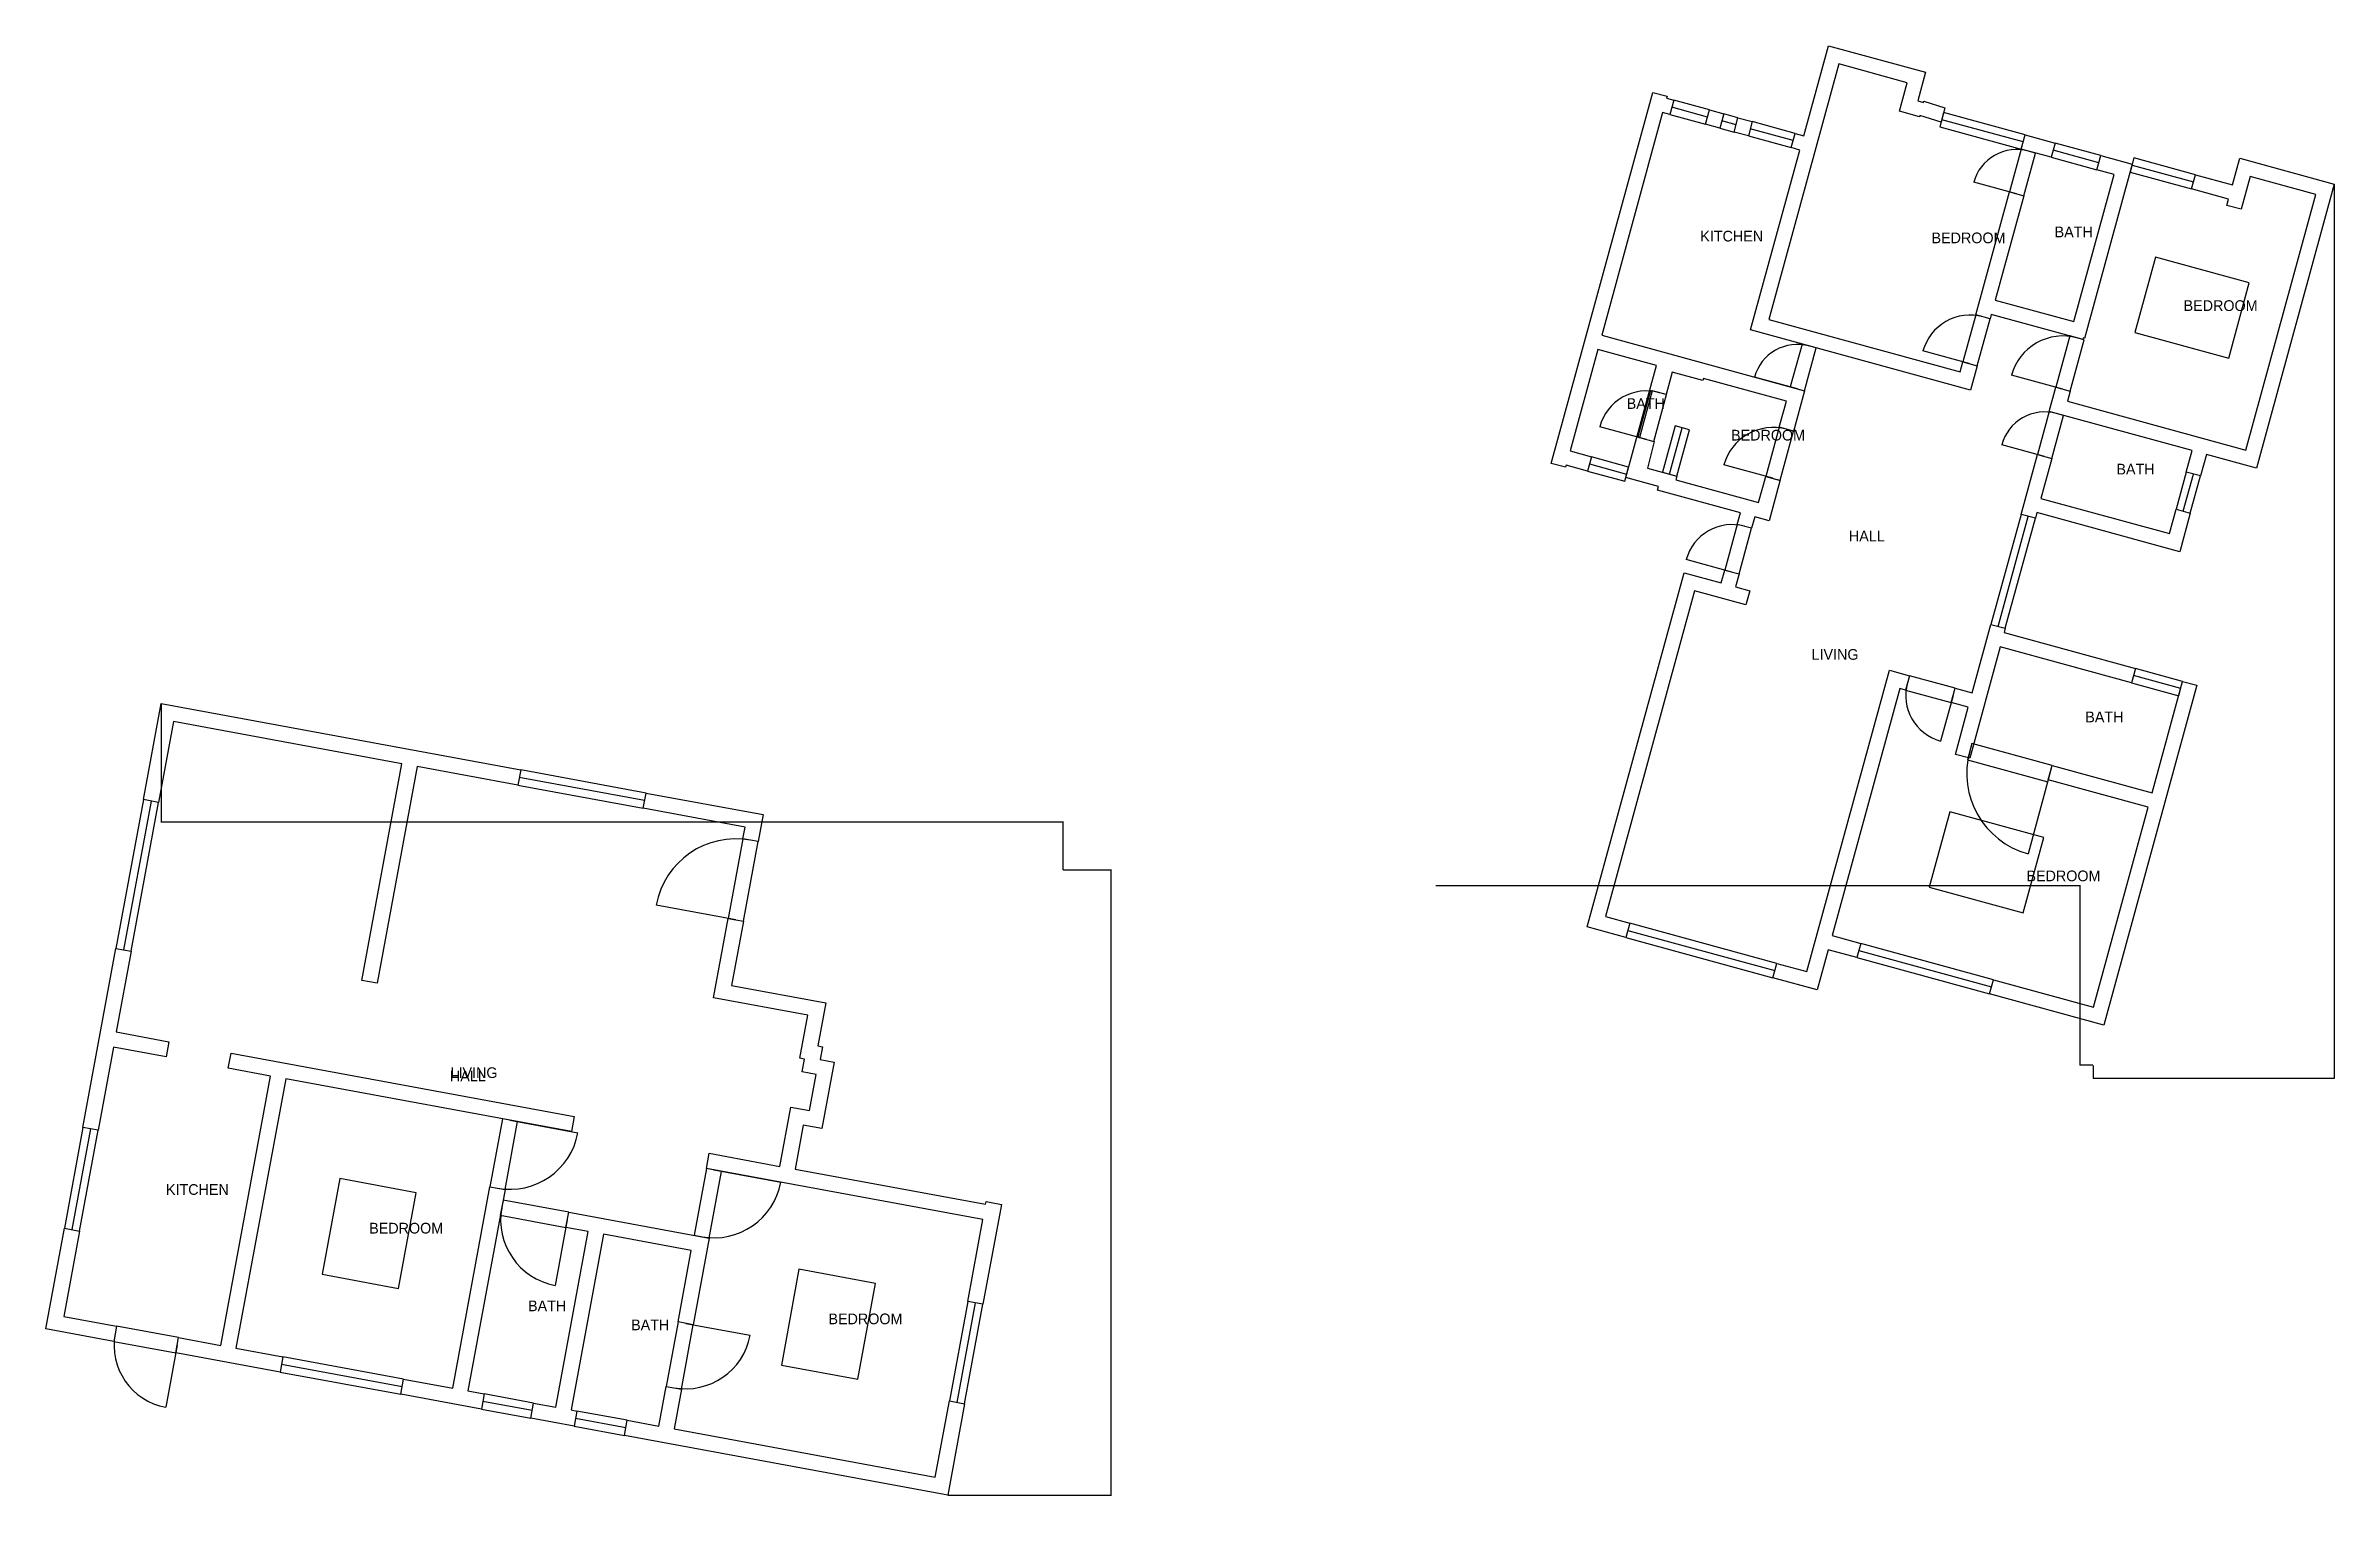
# Model space of a CAD drawing. Extents: x 837 to 2688, y -4725 to 4511.
# Drawn here: x 837 to 2688, y -4725 to -3552 of the extents above.
import ezdxf

# ---------------------------------------------------------------- set-up
doc = ezdxf.new("R2010")
doc.units = 0
for name, color, linetype in [('A-ANNO-DIMS', 7, 'Continuous'), ('A-FURN', 7, 'Continuous'), ('ANNO', 7, 'Continuous'), ('DOOR', 7, 'Continuous'), ('WALL', 7, 'Continuous'), ('WINDOW', 7, 'Continuous')]:
    doc.layers.add(name, color=color, linetype=linetype)
doc.styles.add('OpenSansCondensed-Light', font='OpenSansCondensed-Light.ttf')
doc.dimstyles.new('EZDXF', dxfattribs={"dimtxt": 0.25, "dimasz": 0.175, "dimexe": 0.375, "dimexo": 0.125, "dimgap": 0.1, "dimtad": 1, "dimlfac": 100, "dimzin": 12, "dimdsep": 46, "dimtxsty": 'OpenSansCondensed-Light', "dimblk": 'ARCHTICK', "dimcen": 2.5, "dimazin": 3, "dimtfac": 0.5, "dimtmove": 2, "dimatfit": 3})

# ---------------------------------------------------------------- blocks, each defined once
blk = doc.blocks.new('_ARCHTICK')
at = {"color": 0, "linetype": 'BYBLOCK', "const_width": 0.15}
blk.add_lwpolyline([(-0.5, -0.5), (0.5, 0.5)], dxfattribs=at)

msp = doc.modelspace()

# ---------------------------------------------------------------- linework, layer by layer
at = {"layer": 'A-FURN'}
for points in [[(2602.51326, -3804.84672), (2619.13133, -3744.08615), (2543.1806, -3723.31357), (2526.56254, -3784.07414)], [(2436.23236, -4253.61743), (2452.85042, -4192.85685), (2376.8997, -4172.08427), (2360.28164, -4232.84485)], [(1136.5237, -4480.23681), (1074.5757, -4468.81517), (1060.29866, -4546.25017), (1122.24665, -4557.67181)], [(1508.00032, -4553.62598), (1446.05232, -4542.20434), (1431.77528, -4619.63934), (1493.72327, -4631.06098)]]:
    msp.add_lwpolyline(points, close=True, dxfattribs=at)
at = {"layer": 'DOOR'}
for p, q in [((2430.90803, -3672.03025), (2396.23915, -3662.54829)), ((2393.29624, -3809.55011), (2355.16048, -3799.11995)), ((2253.63323, -3829.72961), (2218.96435, -3820.24765)), ((2468.41213, -3830.09437), (2426.80948, -3818.71601)), ((2131.59095, -3870.75136), (2093.68592, -3860.3843)), ((2453.55705, -3884.40893), (2418.88818, -3874.92697)), ((2233.82495, -3902.15455), (2194.13732, -3891.29996)), ((2200.67237, -3977.95637), (2163.69223, -3967.84227)), ((2379.54811, -4077.80402), (2369.43401, -4114.78415)), ((2457.8819, -4141.07934), (2440.13337, -4205.97322)), ((1395.03868, -4259.3401), (1330.6117, -4247.4614)), ((1212.29826, -4421.58008), (1267.25068, -4431.71192)), ((1377.30358, -4461.79951), (1431.30855, -4471.75665)), ((1258.67476, -4502.13599), (1248.8923, -4555.19351)), ((1354.41961, -4585.91619), (1406.52967, -4595.52396)), ((943.12177, -4603.64117), (933.86337, -4653.85632))]:
    msp.add_line(p, q, dxfattribs=at)
for points in [[(2436.68617, -3673.61058), (2446.16813, -3638.94171), (2434.61184, -3635.78106), (2425.12988, -3670.44993)], [(2399.07439, -3811.13044), (2409.50454, -3772.99468), (2397.94825, -3769.83403), (2387.51809, -3807.96979)], [(2259.41137, -3831.30994), (2268.89333, -3796.64107), (2257.33704, -3793.48041), (2247.85508, -3828.14929)], [(2474.19027, -3831.67469), (2485.56863, -3790.07205), (2474.01234, -3786.91139), (2462.63398, -3828.51404)], [(2137.3691, -3872.33169), (2147.73615, -3834.42665), (2136.17986, -3831.266), (2125.81281, -3869.17103)], [(2459.3352, -3885.98926), (2468.81716, -3851.32039), (2457.26087, -3848.15973), (2447.77891, -3882.8286)], [(2239.6031, -3903.73488), (2250.45769, -3864.04725), (2238.9014, -3860.88659), (2228.04681, -3900.57423)], [(2206.45051, -3979.53669), (2216.5646, -3942.55656), (2205.00831, -3939.39591), (2194.89422, -3976.37604)], [(2381.12843, -4072.02587), (2344.1483, -4061.91178), (2340.98765, -4073.46807), (2377.96778, -4083.58216)], [(2459.68171, -4134.49867), (2394.78783, -4116.75014), (2391.18819, -4129.91147), (2456.08208, -4147.66)], [(1401.19714, -4260.47556), (1413.07584, -4196.04858), (1400.75892, -4193.77765), (1388.88022, -4258.20463)], [(1206.1398, -4420.44462), (1196.00797, -4475.39704), (1208.32489, -4477.66797), (1218.45672, -4422.71555)], [(1371.14512, -4460.66404), (1361.18797, -4514.66901), (1373.50489, -4516.93994), (1383.46204, -4462.93497)], [(1259.81022, -4495.97753), (1206.75271, -4486.19507), (1204.48178, -4498.512), (1257.53929, -4508.29445)], [(944.25724, -4597.48271), (894.04209, -4588.22431), (891.77116, -4600.54123), (941.98631, -4609.79963)], [(1348.26115, -4584.78073), (1338.65338, -4636.89078), (1350.9703, -4639.16171), (1360.57808, -4587.05165)]]:
    msp.add_lwpolyline(points, close=True, dxfattribs=at)
for centre, radius, start, end in [((2430.90803, -3672.03025), 35.94215, 74.70364022, 164.70364022), ((2393.29624, -3809.55011), 39.53637, 74.70364022, 164.70364022), ((2253.63323, -3829.72961), 35.94215, 74.70364022, 164.70364022), ((2468.41213, -3830.09437), 43.13058, 74.70364022, 164.70364022), ((2131.59095, -3870.75136), 39.29717, 74.70364022, 164.70364022), ((2453.55705, -3884.40893), 35.94215, 74.70364022, 164.70364022), ((2233.82495, -3902.15455), 41.14524, 74.70364022, 164.70364022), ((2200.67237, -3977.95637), 38.3383, 74.70364022, 164.70364022), ((2379.54811, -4077.80402), 38.3383, 164.70364022, 254.70364022), ((2457.8819, -4141.07934), 67.27724, 164.70364022, 254.70364022), ((1395.03868, -4259.3401), 65.51289, 79.5534327, 169.5534327), ((1212.29826, -4421.58008), 55.87865, 259.5534327, 349.5534327), ((1377.30358, -4461.79951), 54.91522, 259.5534327, 349.5534327), ((1258.67476, -4502.13599), 53.9518, 169.5534327, 259.5534327), ((943.12177, -4603.64117), 51.06152, 169.5534327, 259.5534327), ((1354.41961, -4585.91619), 52.98837, 259.5534327, 349.5534327)]:
    msp.add_arc(centre, radius, start, end, dxfattribs=at)
at = {"layer": 'WALL'}
for points in [[(2342.49725, -3582.01996), (2287.02705, -3566.84882), (2230.45134, -3773.70642), (2385.30564, -3816.05919), (2387.51809, -3807.96979), (2399.07439, -3811.13044), (2393.70127, -3830.77613), (2215.7344, -3782.10206), (2255.55864, -3636.4928), (2248.62487, -3634.5964), (2251.78552, -3623.04011), (2258.71929, -3624.93651), (2278.63142, -3552.13188), (2357.21419, -3573.62432), (2350.89288, -3596.73691), (2355.5154, -3598.00117), (2355.80221, -3596.9525), (2372.97127, -3602.29817), (2369.80869, -3613.86149), (2352.63964, -3608.51582), (2352.35475, -3609.55746), (2336.17594, -3605.13254)], [(2129.27504, -3905.50303), (2114.75616, -3901.5321), (2139.53218, -3810.94362), (2092.15139, -3797.98494), (2069.71074, -3880.03461), (2087.04518, -3884.77559), (2083.88453, -3896.33188), (2066.55009, -3891.5909), (2066.11111, -3893.19594), (2054.55482, -3890.03528), (2136.66159, -3589.82853), (2148.21788, -3592.98919), (2147.7789, -3594.59423), (2153.55705, -3596.17455), (2150.3964, -3607.73084), (2144.61825, -3606.15052), (2095.31204, -3786.42865), (2259.41137, -3831.30994), (2250.38507, -3864.31279), (2250.34488, -3864.26161), (2250.24961, -3864.16214), (2250.14505, -3864.07249), (2250.0322, -3863.99353), (2249.91216, -3863.926), (2249.78608, -3863.87057), (2249.65517, -3863.82776), (2238.9014, -3860.88659), (2244.69443, -3839.70558), (2177.66794, -3821.37378), (2177.22896, -3822.97882), (2152.27995, -3816.15525), (2147.58526, -3834.38538), (2136.17986, -3831.266), (2136.04539, -3831.23623), (2135.90864, -3831.21978), (2135.77094, -3831.21681), (2135.63362, -3831.22736), (2135.49799, -3831.25131), (2135.36536, -3831.28844), (2135.23701, -3831.3384), (2135.11417, -3831.40069), (2134.99803, -3831.47473), (2134.88971, -3831.55979), (2134.79024, -3831.65506), (2134.7006, -3831.75962), (2134.62163, -3831.87247), (2134.5541, -3831.99251), (2134.49867, -3832.11859), (2134.45586, -3832.2495), (2124.82931, -3867.44703), (2124.79953, -3867.5815), (2124.78309, -3867.71825), (2124.78012, -3867.85595), (2124.79066, -3867.99327), (2124.81462, -3868.1289), (2124.85175, -3868.26153), (2124.90171, -3868.38988), (2124.964, -3868.51272), (2125.03804, -3868.62886), (2125.1231, -3868.73718), (2125.21837, -3868.83665), (2125.32293, -3868.92629), (2125.43577, -3869.00526), (2125.55582, -3869.07279), (2125.6819, -3869.12822), (2125.81281, -3869.17103), (2137.3691, -3872.33169), (2137.50357, -3872.36146), (2137.64031, -3872.37791), (2137.77801, -3872.38087), (2137.80095, -3872.37911), (2132.2592, -3893.89846), (2156.05258, -3900.40597), (2155.2273, -3903.42345), (2222.25378, -3921.75524), (2228.04681, -3900.57423), (2238.80058, -3903.51539), (2238.93505, -3903.54516), (2239.07179, -3903.56161), (2239.20949, -3903.56458), (2239.34682, -3903.55403), (2239.48245, -3903.53008), (2239.61508, -3903.49294), (2239.67572, -3903.46934), (2230.64942, -3936.47219), (2219.09313, -3933.31153), (2216.5646, -3942.55656), (2205.00831, -3939.39591), (2207.53684, -3930.15088), (2140.51035, -3911.81908), (2141.33563, -3908.80161)], [(2190.84341, -3618.79313), (2179.28712, -3615.63248), (2182.44778, -3604.07619), (2194.00407, -3607.23684)], [(2205.56036, -3610.3975), (2217.11665, -3613.55815), (2213.95599, -3625.11444), (2202.3997, -3621.95379)], [(2437.7725, -3624.22476), (2462.04071, -3630.86214), (2458.88005, -3642.41843), (2434.61184, -3635.78106)], [(2409.50454, -3772.99468), (2397.94825, -3769.83403), (2425.12988, -3670.44993), (2436.68617, -3673.61058), (2413.61339, -3757.9715), (2477.17299, -3775.3551), (2509.72773, -3656.32531), (2495.86018, -3652.53252), (2499.02084, -3640.97623), (2524.44468, -3647.92967), (2485.8847, -3788.91642), (2484.72907, -3788.60035), (2484.413, -3789.75598), (2410.45274, -3769.52779)], [(2474.19027, -3831.67469), (2471.97782, -3839.7641), (2616.43145, -3879.27227), (2673.00716, -3672.41467), (2619.84822, -3657.87566), (2612.57872, -3684.45513), (2601.02243, -3681.29448), (2602.4096, -3676.22255), (2572.36325, -3668.00485), (2575.5239, -3656.44856), (2605.57026, -3664.66626), (2611.45259, -3643.15872), (2687.72411, -3664.01904), (2624.82709, -3893.98922), (2584.38007, -3882.92693), (2579.63909, -3900.26137), (2568.0828, -3897.10071), (2572.82378, -3879.76628), (2457.26087, -3848.15973), (2462.63398, -3828.51404)], [(2447.32471, -3929.90316), (2446.06045, -3934.52568), (2434.50416, -3931.36503), (2447.77891, -3882.8286), (2459.3352, -3885.98926), (2450.48537, -3918.34687), (2554.49198, -3946.79276), (2559.8651, -3927.14707), (2571.42139, -3930.30772), (2562.88762, -3961.50971)], [(2170.39891, -3993.27595), (2098.336, -4256.75937), (2117.98169, -4262.13248), (2114.82104, -4273.68878), (2083.61905, -4265.15501), (2162.00328, -3978.559), (2192.04963, -3986.7767), (2194.89422, -3976.37604), (2206.45051, -3979.53669), (2203.60592, -3989.93736), (2215.16221, -3993.09801), (2212.00156, -4004.6543)], [(2410.16712, -4020.34846), (2421.72341, -4023.50912), (2420.77522, -4026.97601), (2527.09309, -4056.05402), (2523.93244, -4067.61031), (2417.61456, -4038.5323), (2392.96146, -4128.67136), (2381.40517, -4125.51071), (2391.83533, -4087.37495), (2377.96778, -4083.58216), (2381.12843, -4072.02587), (2394.99598, -4075.81866)], [(2336.36513, -4072.20381), (2281.68582, -4272.12764), (2304.7984, -4278.44895), (2301.63774, -4290.00524), (2278.52516, -4283.68393), (2269.67533, -4316.04154), (2233.85083, -4306.24351), (2237.01148, -4294.68722), (2261.27969, -4301.3246), (2327.9695, -4057.48686), (2344.1483, -4061.91178), (2340.98765, -4073.46807)], [(2565.22885, -4066.48418), (2576.78514, -4069.64484), (2501.56157, -4344.68455), (2409.11125, -4319.39932), (2412.2719, -4307.84303), (2493.16593, -4329.96761), (2537.41509, -4168.17954), (2456.52106, -4146.05496), (2459.68171, -4134.49867), (2540.57575, -4156.62325)], [(928.09407, -4164.4304), (915.77715, -4162.15947), (930.10146, -4084.46811), (1220.97033, -4138.09694), (1218.6994, -4150.41387), (1137.21822, -4135.39081), (1104.90117, -4310.67009), (1092.58425, -4308.39916), (1124.9013, -4133.11988), (940.14746, -4099.05596)], [(1417.09364, -4174.2571), (1413.07584, -4196.04858), (1400.75892, -4193.77765), (1402.50579, -4184.3031), (1320.07715, -4169.10535), (1322.34808, -4156.78843)], [(1609.74252, -4489.62023), (1594.83349, -4570.48294), (1582.51657, -4568.21201), (1594.74464, -4501.89012), (1371.14512, -4460.66404), (1373.41604, -4448.34712), (1430.59236, -4458.88898), (1439.44073, -4410.89772), (1454.60002, -4413.69271), (1459.96193, -4384.61109), (1448.59246, -4382.51485), (1450.51402, -4372.09283), (1446.72419, -4371.39409), (1453.12695, -4336.66721), (1377.00152, -4322.63161), (1388.88022, -4258.20463), (1401.19714, -4260.47556), (1391.58937, -4312.58562), (1467.7148, -4326.62121), (1461.31204, -4361.34809), (1465.10187, -4362.04684), (1463.18031, -4372.46885), (1474.54978, -4374.56509), (1464.64601, -4428.28056), (1449.48672, -4425.48557), (1442.90928, -4461.15991), (1597.01557, -4489.57319), (1597.42559, -4487.3493)], [(866.86486, -4427.44704), (893.59193, -4282.48633), (905.90885, -4284.75726), (893.85547, -4350.1317), (936.49097, -4357.9926), (934.22004, -4370.30952), (891.58454, -4362.44862), (879.18178, -4429.71797)], [(986.70612, -4367.251), (1264.31061, -4418.43422), (1262.03968, -4430.75114), (1030.86051, -4388.12757), (990.68256, -4606.04236), (1028.58078, -4613.02983), (1026.30986, -4625.34675), (941.98631, -4609.79963), (944.25724, -4597.48271), (978.36564, -4603.77143), (1018.54359, -4385.85664), (984.43519, -4379.56792)], [(1178.27877, -4640.63034), (1191.54315, -4643.07595), (1189.27222, -4655.39287), (1123.89778, -4643.33949), (1126.16871, -4631.02256), (1165.96185, -4638.35941), (1196.00797, -4475.39704), (1208.32489, -4477.66797)], [(1259.81022, -4495.97753), (1373.50489, -4516.93994), (1360.57808, -4587.05165), (1348.26115, -4584.78073), (1358.91704, -4526.98594), (1287.85787, -4513.88443), (1261.65486, -4656.00277), (1266.39214, -4656.8762), (1264.12121, -4669.19313), (1229.06536, -4662.72972), (1231.33628, -4650.41279), (1249.33794, -4653.73184), (1275.54095, -4511.6135), (1257.53929, -4508.29445)], [(851.40659, -4580.36341), (894.04209, -4588.22431), (891.77116, -4600.54123), (836.81874, -4590.4094), (851.8418, -4508.92822), (864.15872, -4511.19915)], [(1345.03095, -4671.3752), (1556.31355, -4710.33035), (1567.66819, -4648.74573), (1579.98511, -4651.01666), (1566.35955, -4724.9182), (1304.8618, -4676.70466), (1307.13273, -4664.38773), (1332.71403, -4669.10428), (1338.65338, -4636.89078), (1350.9703, -4639.16171)]]:
    msp.add_lwpolyline(points, close=True, dxfattribs=at)
at = {"layer": 'WINDOW'}
for p, q in [((2180.86745, -3609.85433), (2151.97672, -3601.9527)), ((2203.98003, -3616.17564), (2192.42374, -3613.01499)), ((2250.20519, -3628.81826), (2215.53632, -3619.3363)), ((2436.19217, -3630.00291), (2370.32131, -3611.98718)), ((2497.44051, -3646.75438), (2460.46038, -3636.64028)), ((2524.25153, -3648.63589), (2573.94358, -3662.2267)), ((2150.27443, -3898.82564), (2160.51144, -3861.3961)), ((2085.46485, -3890.55373), (2115.51121, -3898.77143)), ((2565.64324, -3928.72739), (2573.86094, -3898.68104)), ((2415.94527, -4021.92879), (2440.28231, -3932.94535)), ((2563.64852, -4072.26233), (2525.51277, -4061.83217)), ((1321.21261, -4162.94689), (1219.83487, -4144.25541)), ((921.93561, -4163.29494), (899.75039, -4283.6218)), ((2116.40136, -4267.91063), (2235.43116, -4300.46537)), ((2303.21807, -4284.22709), (2410.69157, -4313.62118)), ((873.02332, -4428.5825), (858.00026, -4510.06369)), ((1588.67503, -4569.34747), (1573.82665, -4649.8812)), ((1125.03325, -4637.18103), (1027.44532, -4619.18829)), ((1230.20082, -4656.57125), (1190.40768, -4649.23441)), ((1305.99727, -4670.54619), (1265.25668, -4663.03466))]:
    msp.add_line(p, q, dxfattribs=at)
for points in [[(2182.44778, -3604.07619), (2153.55705, -3596.17455), (2150.3964, -3607.73084), (2179.28712, -3615.63248)], [(2205.56036, -3610.3975), (2194.00407, -3607.23684), (2190.84341, -3618.79313), (2202.3997, -3621.95379)], [(2437.7725, -3624.22476), (2371.90164, -3606.20904), (2368.74099, -3617.76533), (2434.61184, -3635.78106)], [(2251.78552, -3623.04011), (2217.11665, -3613.55815), (2213.95599, -3625.11444), (2248.62487, -3634.5964)], [(2499.02084, -3640.97623), (2462.04071, -3630.86214), (2458.88005, -3642.41843), (2495.86018, -3652.53252)], [(2522.6712, -3654.41403), (2572.36325, -3668.00485), (2575.5239, -3656.44856), (2525.83185, -3642.85774)], [(2156.05258, -3900.40597), (2166.28959, -3862.97643), (2154.73329, -3859.81578), (2144.49629, -3897.24532)], [(2083.88453, -3896.33188), (2113.93088, -3904.54958), (2117.09154, -3892.99329), (2087.04518, -3884.77559)], [(2571.42139, -3930.30772), (2579.63909, -3900.26137), (2568.0828, -3897.10071), (2559.8651, -3927.14707)], [(2421.72341, -4023.50912), (2446.06045, -3934.52568), (2434.50416, -3931.36503), (2410.16712, -4020.34846)], [(2565.22885, -4066.48418), (2527.09309, -4056.05402), (2523.93244, -4067.61031), (2562.0682, -4078.04047)], [(1322.34808, -4156.78843), (1220.97033, -4138.09694), (1218.6994, -4150.41387), (1320.07715, -4169.10535)], [(915.77715, -4162.15947), (893.59193, -4282.48633), (905.90885, -4284.75726), (928.09407, -4164.4304)], [(2114.82104, -4273.68878), (2233.85083, -4306.24351), (2237.01148, -4294.68722), (2117.98169, -4262.13248)], [(2301.63774, -4290.00524), (2409.11125, -4319.39932), (2412.2719, -4307.84303), (2304.7984, -4278.44895)], [(866.86486, -4427.44704), (851.8418, -4508.92822), (864.15872, -4511.19915), (879.18178, -4429.71797)], [(1582.51657, -4568.21201), (1567.66819, -4648.74573), (1579.98511, -4651.01666), (1594.83349, -4570.48294)], [(1126.16871, -4631.02256), (1028.58078, -4613.02983), (1026.30986, -4625.34675), (1123.89778, -4643.33949)], [(1231.33628, -4650.41279), (1191.54315, -4643.07595), (1189.27222, -4655.39287), (1229.06536, -4662.72972)], [(1307.13273, -4664.38773), (1266.39214, -4656.8762), (1264.12121, -4669.19313), (1304.8618, -4676.70466)]]:
    msp.add_lwpolyline(points, close=True, dxfattribs=at)

# ---------------------------------------------------------------- texts
at = {"layer": 'ANNO'}
for s, p in [('KITCHEN', (2175.07702, -3710.50017)), ('BATH', (2461.67056, -3707.14841)), ('BEDROOM', (2362.10126, -3711.92907)), ('BEDROOM', (2565.99335, -3766.7326)), ('BATH', (2115.51396, -3845.98408)), ('BEDROOM', (2199.96086, -3871.56451)), ('BATH', (2511.65457, -3899.05657)), ('HALL', (2295.25882, -3953.22613)), ('LIVING', (2265.08651, -4048.98283)), ('BATH', (2486.47834, -4099.59708)), ('BEDROOM', (2438.89059, -4228.17814)), ('HALL', (1163.73227, -4390.09349)), ('LIVING', (1164.22843, -4387.40247)), ('KITCHEN', (934.03783, -4481.95756)), ('BEDROOM', (1098.41118, -4513.24349)), ('BATH', (1226.90986, -4576.12192)), ('BATH', (1310.28595, -4591.49435)), ('BEDROOM', (1469.8878, -4586.63266))]:
    msp.add_text(s, height=8.661417, dxfattribs=at).set_placement(p)

# ---------------------------------------------------------------- dimensions: what is measured, and where the dimension line sits
at = {"layer": 'A-ANNO-DIMS'}
for base, p1, p2 in [((2492.71174, -4387.42846), (2492.71174, -4377.04217), (2687.72411, -3664.01904)), ((1659.64227, -4180.25941), (1659.64227, -4218.97691), (930.10146, -4084.46811))]:
    msp.add_linear_dim(base=base, p1=p1, p2=p2, dimstyle='EZDXF', dxfattribs=at).render()
for base, p1, p2 in [((1698.35977, -4218.97691), (1659.64227, -4218.97691), (1566.35955, -4724.9182)), ((2482.32545, -4377.04217), (2492.71174, -4377.04217), (1961.12237, -4231.65207))]:
    msp.add_linear_dim(base=base, p1=p1, p2=p2, angle=90, dimstyle='EZDXF', dxfattribs=at).render()

doc.saveas('drawing.dxf')
